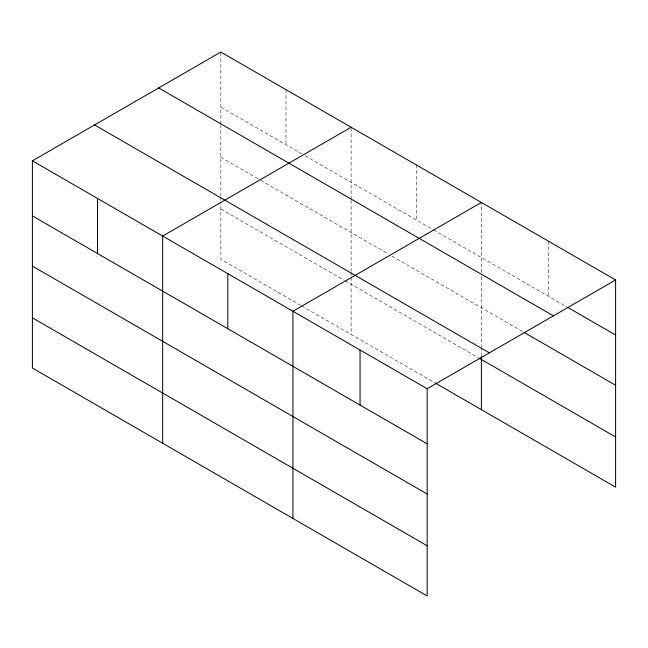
<?xml version="1.0" encoding="UTF-8"?>
<svg xmlns="http://www.w3.org/2000/svg" width="648" height="648" viewBox="0 0 648 648"><rect width="100%" height="100%" fill="white"/><g stroke="black" fill="none" stroke-linecap="round" stroke-linejoin="round"><path stroke-width="0.49" stroke-dasharray="3.24 2.43" d="M220.838 196.109L220.838 125.194M220.838 124.189L220.838 52.051M351.111 200.402L351.111 271.326M351.111 199.398L351.111 127.259M481.383 276.615L481.383 346.534M481.383 272.597L481.383 202.468M220.838 107.114L301.604 153.746M305.078 155.755L432.751 229.465M433.617 229.959L566.789 306.852M220.838 157.318L259.921 179.885M260.788 180.387L388.452 254.089M391.927 256.098L523.22 331.898M220.838 209.045L344.161 280.244M345.028 280.746L477.908 357.461M300.737 305.378L220.838 259.249L220.838 202.079M301.604 305.88L435.351 383.09M548.491 241.218L548.491 296.282M481.383 347.531L481.383 355.485M416.243 164.867L416.243 219.931M351.111 272.322L351.111 276.299M351.111 277.295L351.111 334.457M285.979 89.651L285.979 144.723M220.838 197.105L220.838 201.083"/><path stroke-width="0.97" d="M427.162 494.027L427.162 388.751L32.4 160.842L32.4 368.04L427.162 595.949L427.162 494.027L32.4 266.117M435.351 383.09L615.6 487.158L615.6 279.96L220.838 52.051L32.4 160.842M351.111 127.259L162.672 236.05L162.672 443.248M481.383 202.468L292.945 311.267L292.945 518.465M427.162 388.751L615.6 279.96M567.664 307.355L615.6 335.032M158.655 87.95L553.416 315.86M524.086 332.4L615.6 385.236M94.584 124.943L489.345 352.852M478.775 357.963L615.6 436.955M32.4 215.914L427.162 443.823M32.4 317.836L427.162 545.754M481.383 356.481L481.383 409.666M360.053 350.009L360.053 405.081M227.804 273.659L227.804 328.73M97.532 198.45L97.532 253.514"/></g></svg>
